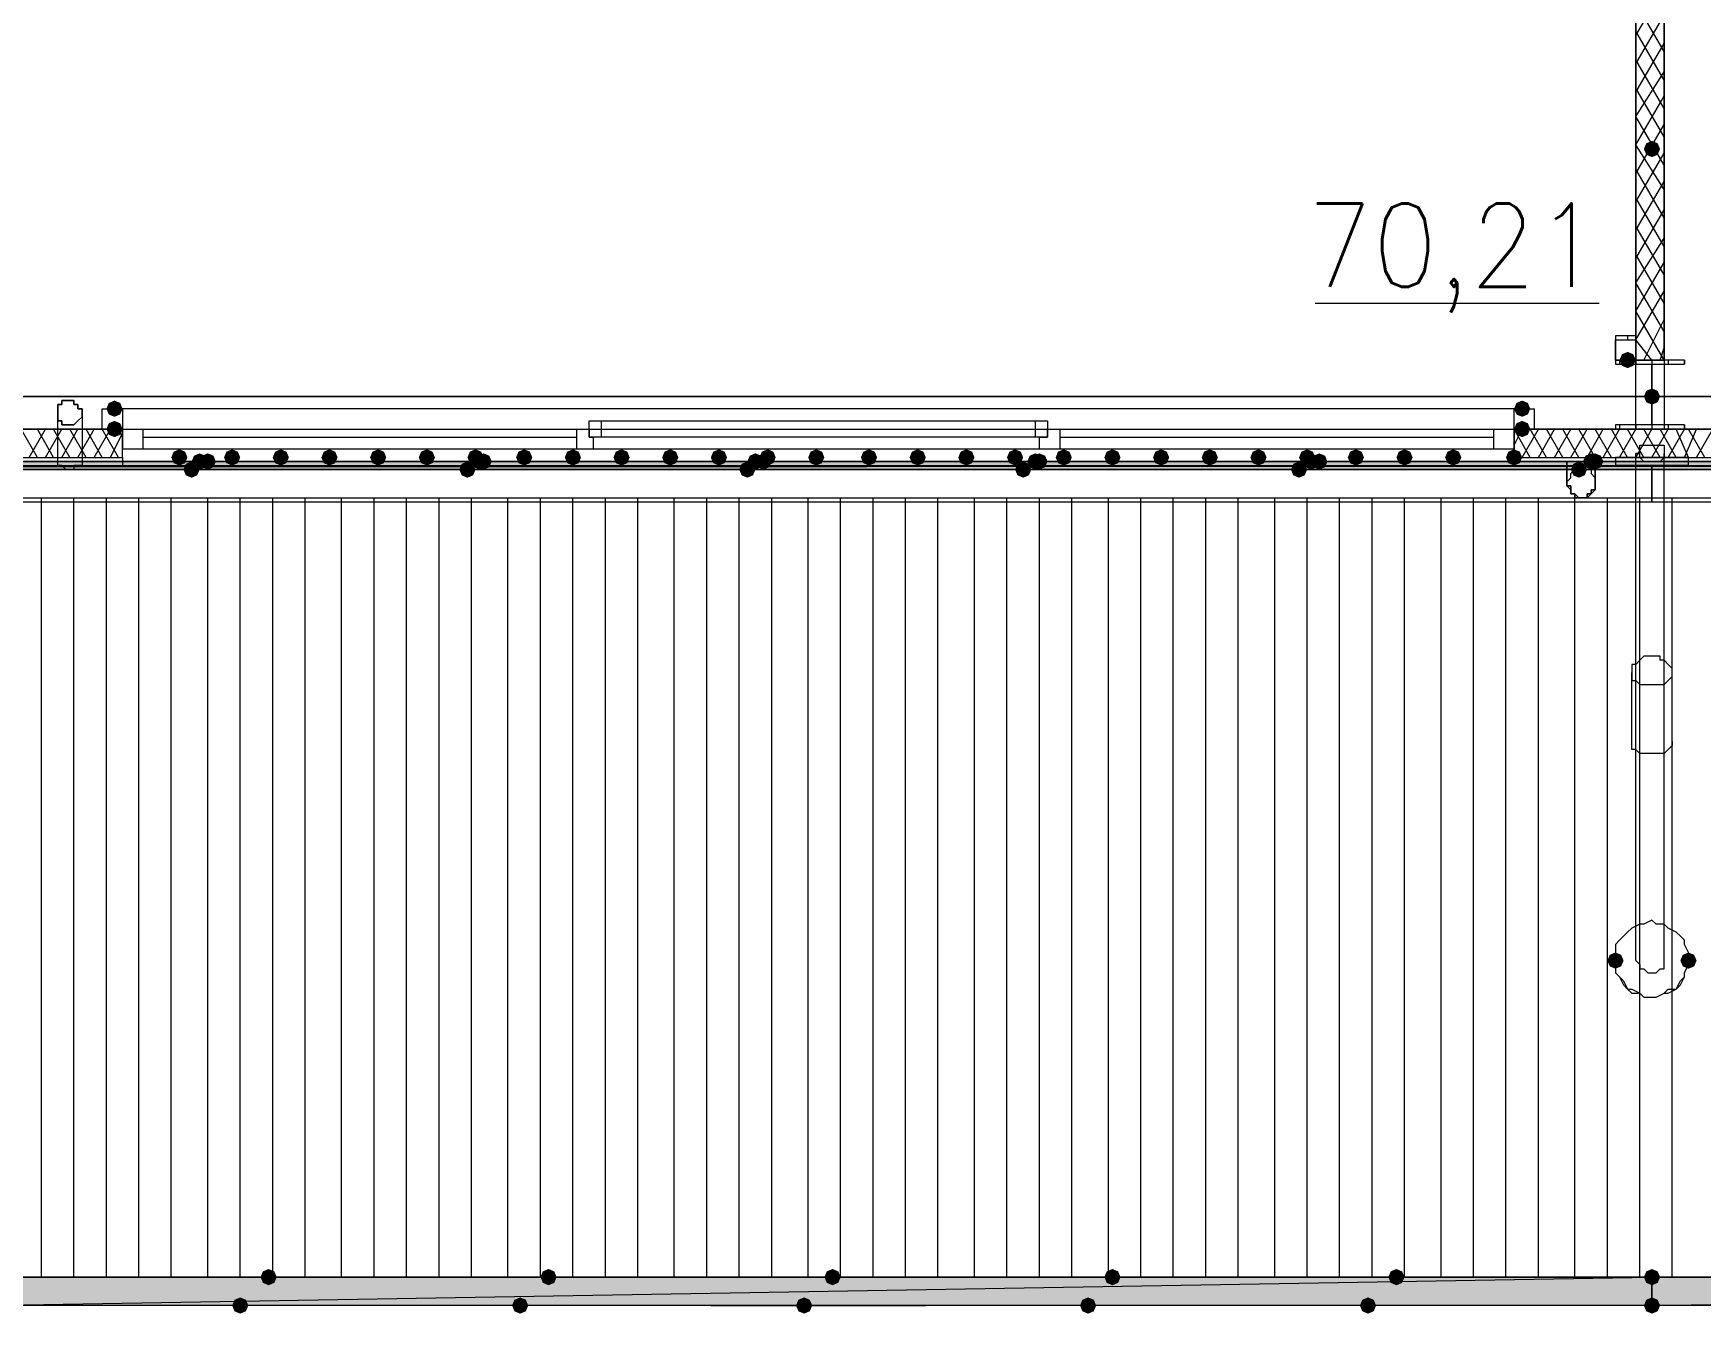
# Model space of a CAD drawing. Header units: millimetres. Extents: x 0 to 420, y 0 to 297.
# Drawn here: x 208.96 to 226.36, y 96.35 to 109.71 of the extents above; entities that cross this region are included whole.
import ezdxf

# ---------------------------------------------------------------- set-up
doc = ezdxf.new("R2010")
doc.units = ezdxf.units.MM
doc.styles.get("Standard").update_dxf_attribs({"font": 'STANDARD'})

msp = doc.modelspace()

# ---------------------------------------------------------------- hatches: boundary and pattern name
for color, points in [(7, [(225.933, 108.500333), (225.908129, 108.440538), (225.848333, 108.415667), (225.788537, 108.440538), (225.763667, 108.500333), (225.788537, 108.560129), (225.848333, 108.585), (225.908129, 108.560129)]), (7, [(225.679, 106.299), (225.654129, 106.239204), (225.594333, 106.214333), (225.534538, 106.239204), (225.509667, 106.299), (225.534537, 106.358796), (225.594333, 106.383667), (225.654129, 106.358796)]), (7, [(225.933, 105.918), (225.908129, 105.858204), (225.848333, 105.833333), (225.788537, 105.858204), (225.763667, 105.918), (225.788537, 105.977796), (225.848333, 106.002667), (225.908129, 105.977796)]), (7, [(209.888667, 105.791), (209.863796, 105.731204), (209.804, 105.706333), (209.744204, 105.731204), (209.719333, 105.791), (209.744204, 105.850796), (209.804, 105.875667), (209.863796, 105.850796)]), (7, [(224.578333, 105.791), (224.553462, 105.731204), (224.493667, 105.706333), (224.433871, 105.731204), (224.409, 105.791), (224.433871, 105.850796), (224.493667, 105.875667), (224.553462, 105.850796)]), (7, [(209.888667, 105.579333), (209.863796, 105.519537), (209.804, 105.494667), (209.744204, 105.519537), (209.719333, 105.579333), (209.744204, 105.639129), (209.804, 105.664), (209.863796, 105.639129)]), (7, [(224.578333, 105.579333), (224.553462, 105.519537), (224.493667, 105.494667), (224.433871, 105.519537), (224.409, 105.579333), (224.433871, 105.639129), (224.493667, 105.664), (224.553462, 105.639129)]), (7, [(210.566, 105.283), (210.541129, 105.223204), (210.481333, 105.198333), (210.421538, 105.223204), (210.396667, 105.283), (210.421537, 105.342796), (210.481333, 105.367667), (210.541129, 105.342796)]), (254, [(210.777667, 105.240667), (210.752796, 105.180871), (210.693, 105.156), (210.633204, 105.180871), (210.608333, 105.240667), (210.633204, 105.300462), (210.693, 105.325333), (210.752796, 105.300463)]), (254, [(210.862333, 105.240667), (210.837462, 105.180871), (210.777667, 105.156), (210.717871, 105.180871), (210.693, 105.240667), (210.717871, 105.300462), (210.777667, 105.325333), (210.837462, 105.300463)]), (254, [(210.862333, 105.240667), (210.837462, 105.180871), (210.777667, 105.156), (210.717871, 105.180871), (210.693, 105.240667), (210.717871, 105.300462), (210.777667, 105.325333), (210.837462, 105.300463)]), (7, [(211.116333, 105.283), (211.091462, 105.223204), (211.031667, 105.198333), (210.971871, 105.223204), (210.947, 105.283), (210.971871, 105.342796), (211.031667, 105.367667), (211.091462, 105.342796)]), (7, [(211.624333, 105.283), (211.599463, 105.223204), (211.539667, 105.198333), (211.479871, 105.223204), (211.455, 105.283), (211.479871, 105.342796), (211.539667, 105.367667), (211.599462, 105.342796)]), (7, [(212.132333, 105.283), (212.107463, 105.223204), (212.047667, 105.198333), (211.987871, 105.223204), (211.963, 105.283), (211.987871, 105.342796), (212.047667, 105.367667), (212.107462, 105.342796)]), (7, [(212.640333, 105.283), (212.615462, 105.223204), (212.555667, 105.198333), (212.495871, 105.223204), (212.471, 105.283), (212.495871, 105.342796), (212.555667, 105.367667), (212.615462, 105.342796)]), (7, [(213.148333, 105.283), (213.123462, 105.223204), (213.063667, 105.198333), (213.003871, 105.223204), (212.979, 105.283), (213.003871, 105.342796), (213.063667, 105.367667), (213.123462, 105.342796)]), (7, [(213.656333, 105.283), (213.631463, 105.223204), (213.571667, 105.198333), (213.511871, 105.223204), (213.487, 105.283), (213.511871, 105.342796), (213.571667, 105.367667), (213.631462, 105.342796)]), (254, [(213.698667, 105.240667), (213.673796, 105.180871), (213.614, 105.156), (213.554204, 105.180871), (213.529333, 105.240667), (213.554204, 105.300462), (213.614, 105.325333), (213.673796, 105.300463)]), (254, [(213.741, 105.240667), (213.716129, 105.180871), (213.656333, 105.156), (213.596538, 105.180871), (213.571667, 105.240667), (213.596537, 105.300462), (213.656333, 105.325333), (213.716129, 105.300463)]), (254, [(213.741, 105.240667), (213.716129, 105.180871), (213.656333, 105.156), (213.596538, 105.180871), (213.571667, 105.240667), (213.596537, 105.300462), (213.656333, 105.325333), (213.716129, 105.300463)]), (7, [(214.164333, 105.283), (214.139462, 105.223204), (214.079667, 105.198333), (214.019871, 105.223204), (213.995, 105.283), (214.019871, 105.342796), (214.079667, 105.367667), (214.139462, 105.342796)]), (7, [(214.672333, 105.283), (214.647462, 105.223204), (214.587667, 105.198333), (214.527871, 105.223204), (214.503, 105.283), (214.527871, 105.342796), (214.587667, 105.367667), (214.647462, 105.342796)]), (7, [(215.180333, 105.283), (215.155462, 105.223204), (215.095667, 105.198333), (215.035871, 105.223204), (215.011, 105.283), (215.035871, 105.342796), (215.095667, 105.367667), (215.155462, 105.342796)]), (7, [(215.688333, 105.283), (215.663462, 105.223204), (215.603667, 105.198333), (215.543871, 105.223204), (215.519, 105.283), (215.543871, 105.342796), (215.603667, 105.367667), (215.663462, 105.342796)]), (7, [(216.196333, 105.283), (216.171462, 105.223204), (216.111667, 105.198333), (216.051871, 105.223204), (216.027, 105.283), (216.051871, 105.342796), (216.111667, 105.367667), (216.171462, 105.342796)]), (254, [(216.577333, 105.240667), (216.552462, 105.180871), (216.492667, 105.156), (216.432871, 105.180871), (216.408, 105.240667), (216.432871, 105.300462), (216.492667, 105.325333), (216.552462, 105.300463)]), (254, [(216.662, 105.240667), (216.637129, 105.180871), (216.577333, 105.156), (216.517538, 105.180871), (216.492667, 105.240667), (216.517537, 105.300462), (216.577333, 105.325333), (216.637129, 105.300463)]), (254, [(216.662, 105.240667), (216.637129, 105.180871), (216.577333, 105.156), (216.517538, 105.180871), (216.492667, 105.240667), (216.517537, 105.300462), (216.577333, 105.325333), (216.637129, 105.300463)]), (7, [(216.704333, 105.283), (216.679463, 105.223204), (216.619667, 105.198333), (216.559871, 105.223204), (216.535, 105.283), (216.559871, 105.342796), (216.619667, 105.367667), (216.679462, 105.342796)]), (7, [(217.212333, 105.283), (217.187462, 105.223204), (217.127667, 105.198333), (217.067871, 105.223204), (217.043, 105.283), (217.067871, 105.342796), (217.127667, 105.367667), (217.187462, 105.342796)]), (7, [(217.762667, 105.283), (217.737796, 105.223204), (217.678, 105.198333), (217.618204, 105.223204), (217.593333, 105.283), (217.618204, 105.342796), (217.678, 105.367667), (217.737796, 105.342796)]), (7, [(218.270667, 105.283), (218.245796, 105.223204), (218.186, 105.198333), (218.126204, 105.223204), (218.101333, 105.283), (218.126204, 105.342796), (218.186, 105.367667), (218.245796, 105.342796)]), (7, [(218.778667, 105.283), (218.753796, 105.223204), (218.694, 105.198333), (218.634204, 105.223204), (218.609333, 105.283), (218.634204, 105.342796), (218.694, 105.367667), (218.753796, 105.342796)]), (7, [(219.286667, 105.283), (219.261796, 105.223204), (219.202, 105.198333), (219.142204, 105.223204), (219.117333, 105.283), (219.142204, 105.342796), (219.202, 105.367667), (219.261796, 105.342796)]), (254, [(219.498333, 105.240667), (219.473462, 105.180871), (219.413667, 105.156), (219.353871, 105.180871), (219.329, 105.240667), (219.353871, 105.300462), (219.413667, 105.325333), (219.473462, 105.300463)]), (254, [(219.540667, 105.240667), (219.515796, 105.180871), (219.456, 105.156), (219.396204, 105.180871), (219.371333, 105.240667), (219.396204, 105.300462), (219.456, 105.325333), (219.515796, 105.300463)]), (254, [(219.540667, 105.240667), (219.515796, 105.180871), (219.456, 105.156), (219.396204, 105.180871), (219.371333, 105.240667), (219.396204, 105.300462), (219.456, 105.325333), (219.515796, 105.300463)]), (7, [(219.794667, 105.283), (219.769796, 105.223204), (219.71, 105.198333), (219.650204, 105.223204), (219.625333, 105.283), (219.650204, 105.342796), (219.71, 105.367667), (219.769796, 105.342796)]), (7, [(220.302667, 105.283), (220.277796, 105.223204), (220.218, 105.198333), (220.158204, 105.223204), (220.133333, 105.283), (220.158204, 105.342796), (220.218, 105.367667), (220.277796, 105.342796)]), (7, [(220.810667, 105.283), (220.785796, 105.223204), (220.726, 105.198333), (220.666204, 105.223204), (220.641333, 105.283), (220.666204, 105.342796), (220.726, 105.367667), (220.785796, 105.342796)]), (7, [(221.318667, 105.283), (221.293796, 105.223204), (221.234, 105.198333), (221.174204, 105.223204), (221.149333, 105.283), (221.174204, 105.342796), (221.234, 105.367667), (221.293796, 105.342796)]), (7, [(221.826667, 105.283), (221.801796, 105.223204), (221.742, 105.198333), (221.682204, 105.223204), (221.657333, 105.283), (221.682204, 105.342796), (221.742, 105.367667), (221.801796, 105.342796)]), (7, [(222.334667, 105.283), (222.309796, 105.223204), (222.25, 105.198333), (222.190204, 105.223204), (222.165333, 105.283), (222.190204, 105.342796), (222.25, 105.367667), (222.309796, 105.342796)]), (254, [(222.377, 105.240667), (222.352129, 105.180871), (222.292333, 105.156), (222.232537, 105.180871), (222.207667, 105.240667), (222.232537, 105.300462), (222.292333, 105.325333), (222.352129, 105.300463)]), (254, [(222.461667, 105.240667), (222.436796, 105.180871), (222.377, 105.156), (222.317204, 105.180871), (222.292333, 105.240667), (222.317204, 105.300462), (222.377, 105.325333), (222.436796, 105.300463)]), (254, [(222.461667, 105.240667), (222.436796, 105.180871), (222.377, 105.156), (222.317204, 105.180871), (222.292333, 105.240667), (222.317204, 105.300462), (222.377, 105.325333), (222.436796, 105.300463)]), (7, [(222.842667, 105.283), (222.817796, 105.223204), (222.758, 105.198333), (222.698204, 105.223204), (222.673333, 105.283), (222.698204, 105.342796), (222.758, 105.367667), (222.817796, 105.342796)]), (7, [(223.350667, 105.283), (223.325796, 105.223204), (223.266, 105.198333), (223.206204, 105.223204), (223.181333, 105.283), (223.206204, 105.342796), (223.266, 105.367667), (223.325796, 105.342796)]), (7, [(223.858667, 105.283), (223.833796, 105.223204), (223.774, 105.198333), (223.714204, 105.223204), (223.689333, 105.283), (223.714204, 105.342796), (223.774, 105.367667), (223.833796, 105.342796)]), (7, [(224.493667, 105.283), (224.468796, 105.223204), (224.409, 105.198333), (224.349204, 105.223204), (224.324333, 105.283), (224.349204, 105.342796), (224.409, 105.367667), (224.468796, 105.342796)]), (254, [(225.298, 105.240667), (225.273129, 105.180871), (225.213333, 105.156), (225.153538, 105.180871), (225.128667, 105.240667), (225.153537, 105.300462), (225.213333, 105.325333), (225.273129, 105.300463)]), (254, [(225.340333, 105.240667), (225.315462, 105.180871), (225.255667, 105.156), (225.195871, 105.180871), (225.171, 105.240667), (225.195871, 105.300462), (225.255667, 105.325333), (225.315462, 105.300463)]), (254, [(225.340333, 105.240667), (225.315462, 105.180871), (225.255667, 105.156), (225.195871, 105.180871), (225.171, 105.240667), (225.195871, 105.300462), (225.255667, 105.325333), (225.315462, 105.300463)]), (254, [(210.693, 105.156), (210.668129, 105.096204), (210.608333, 105.071333), (210.548538, 105.096204), (210.523667, 105.156), (210.548537, 105.215796), (210.608333, 105.240667), (210.668129, 105.215796)]), (254, [(213.571667, 105.156), (213.546796, 105.096204), (213.487, 105.071333), (213.427204, 105.096204), (213.402333, 105.156), (213.427204, 105.215796), (213.487, 105.240667), (213.546796, 105.215796)]), (254, [(216.492667, 105.156), (216.467796, 105.096204), (216.408, 105.071333), (216.348204, 105.096204), (216.323333, 105.156), (216.348204, 105.215796), (216.408, 105.240667), (216.467796, 105.215796)]), (254, [(219.371333, 105.156), (219.346462, 105.096204), (219.286667, 105.071333), (219.226871, 105.096204), (219.202, 105.156), (219.226871, 105.215796), (219.286667, 105.240667), (219.346462, 105.215796)]), (254, [(222.25, 105.156), (222.225129, 105.096204), (222.165333, 105.071333), (222.105538, 105.096204), (222.080667, 105.156), (222.105537, 105.215796), (222.165333, 105.240667), (222.225129, 105.215796)]), (254, [(225.171, 105.156), (225.146129, 105.096204), (225.086333, 105.071333), (225.026538, 105.096204), (225.001667, 105.156), (225.026537, 105.215796), (225.086333, 105.240667), (225.146129, 105.215796)]), (7, [(225.552, 100.033667), (225.527129, 99.973871), (225.467333, 99.949), (225.407537, 99.973871), (225.382667, 100.033667), (225.407537, 100.093462), (225.467333, 100.118333), (225.527129, 100.093463)]), (7, [(226.314, 100.033667), (226.289129, 99.973871), (226.229333, 99.949), (226.169537, 99.973871), (226.144667, 100.033667), (226.169537, 100.093462), (226.229333, 100.118333), (226.289129, 100.093463)]), (254, [(211.497333, 96.731667), (211.472463, 96.671871), (211.412667, 96.647), (211.352871, 96.671871), (211.328, 96.731667), (211.352871, 96.791462), (211.412667, 96.816333), (211.472462, 96.791463)]), (254, [(214.418333, 96.731667), (214.393463, 96.671871), (214.333667, 96.647), (214.273871, 96.671871), (214.249, 96.731667), (214.273871, 96.791462), (214.333667, 96.816333), (214.393462, 96.791463)]), (254, [(217.381667, 96.731667), (217.356796, 96.671871), (217.297, 96.647), (217.237204, 96.671871), (217.212333, 96.731667), (217.237204, 96.791462), (217.297, 96.816333), (217.356796, 96.791463)]), (254, [(220.302667, 96.731667), (220.277796, 96.671871), (220.218, 96.647), (220.158204, 96.671871), (220.133333, 96.731667), (220.158204, 96.791462), (220.218, 96.816333), (220.277796, 96.791463)]), (254, [(223.266, 96.731667), (223.241129, 96.671871), (223.181333, 96.647), (223.121538, 96.671871), (223.096667, 96.731667), (223.121537, 96.791462), (223.181333, 96.816333), (223.241129, 96.791463)]), (254, [(225.933, 96.731667), (225.908129, 96.671871), (225.848333, 96.647), (225.788537, 96.671871), (225.763667, 96.731667), (225.788537, 96.791462), (225.848333, 96.816333), (225.908129, 96.791463)]), (254, [(211.201, 96.435333), (211.176129, 96.375538), (211.116333, 96.350667), (211.056538, 96.375538), (211.031667, 96.435333), (211.056537, 96.495129), (211.116333, 96.52), (211.176129, 96.495129)]), (254, [(214.122, 96.435333), (214.097129, 96.375538), (214.037333, 96.350667), (213.977537, 96.375538), (213.952667, 96.435333), (213.977537, 96.495129), (214.037333, 96.52), (214.097129, 96.495129)]), (254, [(217.085333, 96.435333), (217.060462, 96.375538), (217.000667, 96.350667), (216.940871, 96.375538), (216.916, 96.435333), (216.940871, 96.495129), (217.000667, 96.52), (217.060462, 96.495129)]), (254, [(220.048667, 96.435333), (220.023796, 96.375538), (219.964, 96.350667), (219.904204, 96.375538), (219.879333, 96.435333), (219.904204, 96.495129), (219.964, 96.52), (220.023796, 96.495129)]), (254, [(222.969667, 96.435333), (222.944796, 96.375538), (222.885, 96.350667), (222.825204, 96.375538), (222.800333, 96.435333), (222.825204, 96.495129), (222.885, 96.52), (222.944796, 96.495129)]), (254, [(225.933, 96.435333), (225.908129, 96.375538), (225.848333, 96.350667), (225.788537, 96.375538), (225.763667, 96.435333), (225.788537, 96.495129), (225.848333, 96.52), (225.908129, 96.495129)])]:
    msp.add_hatch(color=color).paths.add_polyline_path(points, flags=0)
h = msp.add_hatch(color=7)
h.paths.add_polyline_path([(382.947333, 105.156), (120.904, 105.156), (382.947333, 105.240667)], flags=0)
h.paths.add_polyline_path([(120.904, 105.156), (382.947333, 105.240667), (120.904, 105.240667)], flags=0)
h = msp.add_hatch(color=7)
h.paths.add_polyline_path([(225.848333, 96.435333), (208.449333, 96.435333), (225.848333, 96.731667)], flags=0)
h.paths.add_polyline_path([(208.449333, 96.435333), (225.848333, 96.731667), (208.449333, 96.731667)], flags=0)
h = msp.add_hatch(color=7)
h.paths.add_polyline_path([(243.247333, 96.435333), (225.848333, 96.435333), (243.247333, 96.731667)], flags=0)
h.paths.add_polyline_path([(225.848333, 96.435333), (243.247333, 96.731667), (225.848333, 96.731667)], flags=0)

# ---------------------------------------------------------------- linework, layer by layer
at = {"color": 7, "lineweight": 0}
for points in [[(394.335, 222.25), (260.265333, 222.25), (260.265333, 191.219667), (243.586, 191.219667), (243.586, 222.25), (109.516333, 222.25), (109.516333, 105.579333), (243.586, 105.579333), (243.586, 136.609667), (260.265333, 136.609667), (260.265333, 105.579333), (394.335, 105.579333)], [(243.586, 221.869), (243.586, 191.219667), (260.265333, 191.219667), (260.265333, 221.869), (393.954, 221.869), (393.954, 105.918), (260.265333, 105.918), (260.265333, 136.609667), (243.586, 136.609667), (243.586, 105.918), (109.897333, 105.918), (109.897333, 221.869)], [(225.679, 122.978333), (225.679, 106.299), (225.975333, 106.299), (225.975333, 122.978333)], [(225.679, 106.553), (225.467333, 106.553), (225.467333, 106.299), (225.679, 106.299)], [(225.679, 106.510667), (225.679, 106.299), (225.467333, 106.299), (225.467333, 106.510667)], [(226.187, 106.299), (225.467333, 106.299), (225.467333, 106.256667), (225.848333, 106.256667), (225.848333, 105.621667), (225.467333, 105.621667), (225.467333, 105.579333), (226.187, 105.579333), (226.187, 105.621667), (225.848333, 105.621667), (225.848333, 106.256667), (226.187, 106.256667)], [(209.465333, 105.748667), (209.465333, 105.791), (209.423, 105.791), (209.423, 105.833333), (209.380667, 105.833333), (209.380667, 105.875667), (209.338333, 105.875667), (209.296, 105.875667), (209.253667, 105.875667), (209.253667, 105.833333), (209.211333, 105.833333), (209.211333, 105.791), (209.211333, 105.748667), (209.211333, 105.706333), (209.211333, 105.664), (209.253667, 105.664), (209.253667, 105.621667), (209.296, 105.621667), (209.338333, 105.621667), (209.380667, 105.621667), (209.423, 105.664), (209.465333, 105.706333), (209.465333, 105.748667), (209.465333, 105.706333), (209.423, 105.664), (209.380667, 105.621667), (209.338333, 105.621667), (209.296, 105.621667), (209.253667, 105.621667), (209.253667, 105.664), (209.211333, 105.664), (209.211333, 105.706333), (209.211333, 105.748667), (209.211333, 105.791), (209.211333, 105.833333), (209.253667, 105.833333), (209.253667, 105.875667), (209.296, 105.875667), (209.338333, 105.875667), (209.380667, 105.875667), (209.380667, 105.833333), (209.423, 105.833333), (209.423, 105.791), (209.465333, 105.791)], [(209.211333, 105.748667), (209.211333, 105.791), (209.211333, 105.833333), (209.253667, 105.833333), (209.253667, 105.875667), (209.296, 105.875667), (209.338333, 105.875667), (209.380667, 105.875667), (209.380667, 105.833333), (209.423, 105.833333), (209.423, 105.791), (209.465333, 105.791), (209.465333, 105.748667), (209.465333, 105.706333), (209.423, 105.664), (209.380667, 105.621667), (209.338333, 105.621667), (209.296, 105.621667), (209.253667, 105.621667), (209.253667, 105.664), (209.211333, 105.664), (209.211333, 105.706333)], [(209.677, 105.791), (209.888667, 105.791), (209.888667, 105.579333), (209.677, 105.579333), (209.677, 105.791), (209.888667, 105.791), (209.888667, 105.579333), (209.677, 105.579333)], [(224.409, 105.791), (224.620667, 105.791), (224.620667, 105.579333), (224.409, 105.579333), (224.409, 105.791), (224.620667, 105.791), (224.620667, 105.579333), (224.409, 105.579333)], [(214.757, 105.664), (214.884, 105.664), (214.884, 105.494667), (214.757, 105.494667)], [(219.540667, 105.494667), (219.413667, 105.494667), (219.413667, 105.664), (219.540667, 105.664)], [(209.888667, 105.579333), (209.888667, 105.367667)], [(224.409, 105.579333), (224.409, 105.367667)], [(225.848333, 105.41), (225.890667, 105.41), (225.933, 105.41), (225.975333, 105.41), (225.975333, 105.367667), (225.975333, 105.325333), (225.975333, 105.283), (225.933, 105.240667), (225.890667, 105.240667), (225.848333, 105.240667), (225.806, 105.240667), (225.763667, 105.240667), (225.721333, 105.283), (225.721333, 105.325333), (225.679, 105.325333), (225.721333, 105.325333), (225.721333, 105.367667), (225.721333, 105.41), (225.763667, 105.41), (225.806, 105.41)], [(382.947333, 105.156), (120.904, 105.156), (382.947333, 105.240667)], [(120.904, 105.156), (382.947333, 105.240667), (120.904, 105.240667)], [(208.449333, 105.198333), (225.848333, 105.198333), (225.848333, 104.817333), (208.449333, 104.817333)], [(209.465333, 105.198333), (209.423, 105.198333), (209.380667, 105.198333), (209.380667, 105.156), (209.338333, 105.156), (209.296, 105.156), (209.253667, 105.198333), (209.211333, 105.198333), (209.253667, 105.198333), (209.296, 105.198333), (209.338333, 105.198333), (209.380667, 105.198333), (209.423, 105.198333)], [(225.382667, 105.240667), (225.255667, 105.240667), (225.255667, 105.029), (225.255667, 104.986667), (225.255667, 104.944333), (225.213333, 104.902), (225.171, 104.859667), (225.128667, 104.859667), (225.086333, 104.859667), (225.044, 104.859667), (225.044, 104.902), (225.001667, 104.902), (225.001667, 104.944333), (224.959333, 104.986667), (224.959333, 105.029), (224.959333, 105.240667), (224.874667, 105.240667), (224.959333, 105.240667), (224.959333, 105.029), (224.959333, 104.986667), (225.001667, 104.986667), (225.001667, 104.944333), (225.001667, 104.902), (225.044, 104.902), (225.086333, 104.859667), (225.128667, 104.859667), (225.171, 104.859667), (225.171, 104.902), (225.213333, 104.902), (225.213333, 104.944333), (225.255667, 104.944333), (225.255667, 104.986667), (225.255667, 105.029), (225.255667, 105.240667), (225.382667, 105.240667), (225.255667, 105.240667), (225.255667, 105.029), (225.255667, 104.986667), (225.255667, 104.944333), (225.213333, 104.902), (225.171, 104.859667), (225.128667, 104.859667), (225.086333, 104.859667), (225.044, 104.859667), (225.044, 104.902), (225.001667, 104.902), (225.001667, 104.944333), (224.959333, 104.986667), (224.959333, 105.029), (224.959333, 105.240667), (224.874667, 105.240667), (224.959333, 105.240667), (224.959333, 105.029), (224.959333, 104.986667), (225.001667, 104.986667), (225.001667, 104.944333), (225.001667, 104.902), (225.044, 104.902), (225.086333, 104.859667), (225.128667, 104.859667), (225.171, 104.859667), (225.171, 104.902), (225.213333, 104.902), (225.213333, 104.944333), (225.255667, 104.944333), (225.255667, 104.986667), (225.255667, 105.029), (225.255667, 105.240667), (225.382667, 105.240667), (225.255667, 105.240667), (225.255667, 105.029), (225.255667, 104.986667), (225.255667, 104.944333), (225.213333, 104.944333), (225.213333, 104.902), (225.171, 104.902), (225.171, 104.859667), (225.128667, 104.859667), (225.086333, 104.859667), (225.044, 104.902), (225.001667, 104.902), (225.001667, 104.944333), (225.001667, 104.986667), (224.959333, 104.986667), (224.959333, 105.029), (224.959333, 105.240667), (224.874667, 105.240667), (224.959333, 105.240667), (224.959333, 105.029), (224.959333, 104.986667), (225.001667, 104.944333), (225.001667, 104.902), (225.044, 104.902), (225.044, 104.859667), (225.086333, 104.859667), (225.128667, 104.859667), (225.171, 104.859667), (225.213333, 104.902), (225.255667, 104.944333), (225.255667, 104.986667), (225.255667, 105.029), (225.255667, 105.240667)], [(225.255667, 105.029), (225.255667, 104.986667), (225.255667, 104.944333), (225.213333, 104.944333), (225.213333, 104.902), (225.171, 104.902), (225.171, 104.859667), (225.128667, 104.859667), (225.086333, 104.859667), (225.044, 104.902), (225.001667, 104.902), (225.001667, 104.944333), (225.001667, 104.986667), (224.959333, 104.986667), (224.959333, 105.029), (225.001667, 105.071333), (225.001667, 105.113667), (225.044, 105.156), (225.086333, 105.156), (225.128667, 105.156), (225.171, 105.156), (225.213333, 105.156), (225.213333, 105.113667), (225.255667, 105.071333)], [(224.959333, 105.029), (225.001667, 105.071333), (225.001667, 105.113667), (225.044, 105.156), (225.086333, 105.156), (225.128667, 105.156), (225.171, 105.156), (225.213333, 105.156), (225.213333, 105.113667), (225.255667, 105.071333), (225.255667, 105.029), (225.255667, 104.986667), (225.255667, 104.944333), (225.213333, 104.944333), (225.213333, 104.902), (225.171, 104.902), (225.171, 104.859667), (225.128667, 104.859667), (225.086333, 104.859667), (225.044, 104.902), (225.001667, 104.902), (225.001667, 104.944333), (225.001667, 104.986667), (224.959333, 104.986667)], [(225.848333, 105.198333), (243.247333, 105.198333), (243.247333, 104.817333), (225.848333, 104.817333)], [(382.947333, 97.324333), (382.947333, 96.731667), (120.904, 96.731667), (120.904, 97.324333), (120.904, 104.309333), (120.904, 104.859667), (382.947333, 104.859667), (382.947333, 104.309333)], [(225.890667, 103.208667), (225.848333, 103.208667), (225.806, 103.208667), (225.763667, 103.208667), (225.721333, 103.166333), (225.679, 103.124), (225.636667, 103.124), (225.636667, 103.081667), (225.636667, 103.039333), (225.636667, 102.997), (225.636667, 102.954667), (225.679, 102.954667), (225.721333, 102.912333), (225.763667, 102.912333), (225.806, 102.912333), (225.848333, 102.912333), (225.890667, 102.912333), (225.933, 102.912333), (225.975333, 102.912333), (226.017667, 102.954667), (226.06, 102.997), (226.06, 103.039333), (226.06, 103.081667), (226.017667, 103.124), (225.975333, 103.166333), (225.933, 103.166333), (225.933, 103.208667)], [(225.890667, 100.414667), (225.848333, 100.457), (225.763667, 100.414667), (225.721333, 100.414667), (225.636667, 100.372333), (225.594333, 100.33), (225.552, 100.287667), (225.509667, 100.245333), (225.467333, 100.203), (225.467333, 100.118333), (225.467333, 100.033667), (225.467333, 99.991333), (225.467333, 99.906667), (225.509667, 99.864333), (225.552, 99.822), (225.594333, 99.737333), (225.636667, 99.737333), (225.721333, 99.695), (225.763667, 99.652667), (225.848333, 99.652667), (225.890667, 99.652667), (225.975333, 99.695), (226.017667, 99.737333), (226.102333, 99.737333), (226.144667, 99.822), (226.187, 99.864333), (226.187, 99.906667), (226.229333, 99.991333), (226.229333, 100.033667), (226.229333, 100.118333), (226.187, 100.203), (226.187, 100.245333), (226.144667, 100.287667), (226.102333, 100.33), (226.017667, 100.372333), (225.975333, 100.414667)], [(260.604, 96.731667), (260.604, 96.435333), (243.247333, 96.435333), (243.247333, 96.731667), (243.247333, 96.435333), (225.848333, 96.435333), (225.848333, 96.731667), (225.848333, 96.435333), (208.449333, 96.435333), (208.449333, 96.731667), (208.449333, 96.435333), (191.050333, 96.435333), (191.050333, 96.731667), (173.693667, 96.731667), (173.693667, 96.435333), (191.050333, 96.435333), (191.050333, 96.731667), (208.449333, 96.731667), (225.848333, 96.731667), (243.247333, 96.731667)], [(225.848333, 96.435333), (208.449333, 96.435333), (225.848333, 96.731667)], [(208.449333, 96.435333), (225.848333, 96.731667), (208.449333, 96.731667)], [(243.247333, 96.435333), (225.848333, 96.435333), (243.247333, 96.731667)], [(225.848333, 96.435333), (243.247333, 96.731667), (225.848333, 96.731667)], [(216.027, 96.435333), (218.270667, 96.435333)]]:
    msp.add_lwpolyline(points, close=True, dxfattribs=at)
at = {"color": 254, "lineweight": 0}
msp.add_lwpolyline([(243.586, 221.869), (109.897333, 221.869), (109.897333, 105.918), (243.586, 105.918), (243.586, 136.609667), (260.265333, 136.609667), (260.265333, 105.918), (393.954, 105.918), (393.954, 221.869), (260.265333, 221.869), (260.265333, 191.219667), (243.586, 191.219667)], close=True, dxfattribs=at)
at = {"color": 43, "lineweight": 0}
for points in [[(208.576333, 140.081), (208.576333, 105.579333), (225.679, 105.579333), (225.679, 140.081)], [(225.975333, 140.081), (225.975333, 105.579333), (243.586, 105.579333), (243.586, 140.081)]]:
    msp.add_lwpolyline(points, close=True, dxfattribs=at)
at = {"color": 7, "lineweight": 0}
for points in [[(225.679, 109.685667), (225.975333, 110.193667)], [(225.975333, 109.516333), (225.679, 110.024333)], [(225.679, 109.389333), (225.975333, 109.897333)], [(225.975333, 109.22), (225.679, 109.728)], [(225.679, 109.093), (225.975333, 109.601)], [(225.975333, 108.923667), (225.679, 109.431667)], [(225.679, 108.839), (225.975333, 109.304667)], [(225.975333, 108.627333), (225.679, 109.135333)], [(225.679, 108.542667), (225.975333, 109.050667)], [(225.975333, 108.331), (225.679, 108.839)], [(225.679, 108.246333), (225.975333, 108.754333)], [(225.975333, 108.077), (225.679, 108.542667)], [(225.679, 107.95), (225.975333, 108.458)], [(225.975333, 107.780667), (225.679, 108.288667)], [(225.679, 107.653667), (225.975333, 108.161667)], [(225.975333, 107.484333), (225.679, 107.992333)], [(225.679, 107.357333), (225.975333, 107.865333)], [(225.975333, 107.188), (225.679, 107.696)], [(225.679, 107.103333), (225.975333, 107.569)], [(225.975333, 106.891667), (225.679, 107.399667)], [(225.679, 106.807), (225.975333, 107.315)], [(225.975333, 106.595333), (225.679, 107.103333)], [(225.679, 106.510667), (225.975333, 107.018667)], [(222.334667, 106.891667), (225.298, 106.891667)], [(225.975333, 106.299), (225.679, 106.807)], [(225.763667, 106.299), (225.975333, 106.722333)], [(225.594333, 106.553), (225.594333, 106.510667)], [(225.848333, 106.299), (225.679, 106.510667)], [(225.933, 106.299), (225.975333, 106.426)], [(225.509667, 106.299), (225.509667, 106.256667)], [(225.679, 106.299), (225.679, 106.256667)], [(225.848333, 106.299), (225.848333, 105.579333)], [(226.017667, 106.299), (226.017667, 106.256667)], [(226.187, 106.299), (226.187, 106.256667)], [(217.127667, 105.791), (209.888667, 105.791), (209.888667, 105.706333)], [(217.127667, 105.791), (209.888667, 105.791), (209.888667, 105.706333)], [(224.409, 105.706333), (224.409, 105.791), (217.127667, 105.791)], [(224.409, 105.706333), (224.409, 105.791), (217.127667, 105.791)], [(209.211333, 105.198333), (209.211333, 105.748667)], [(209.465333, 105.748667), (209.465333, 105.198333)], [(209.888667, 105.706333), (209.888667, 105.579333), (217.127667, 105.579333)], [(209.888667, 105.706333), (209.888667, 105.579333), (217.127667, 105.579333)], [(214.884, 105.664), (219.413667, 105.664)], [(214.884, 105.664), (219.413667, 105.664)], [(217.127667, 105.579333), (224.409, 105.579333), (224.409, 105.706333)], [(217.127667, 105.579333), (224.409, 105.579333), (224.409, 105.706333)], [(225.509667, 105.621667), (225.509667, 105.579333)], [(225.679, 105.621667), (225.679, 105.579333)], [(226.017667, 105.621667), (226.017667, 105.579333)], [(226.187, 105.621667), (226.187, 105.579333)], [(209.888667, 105.579333), (207.01, 105.579333)], [(208.999667, 105.283), (208.830333, 105.579333)], [(208.915, 105.283), (209.084333, 105.579333)], [(209.169, 105.283), (208.999667, 105.579333)], [(209.084333, 105.283), (209.253667, 105.579333)], [(209.338333, 105.283), (209.169, 105.579333)], [(209.253667, 105.283), (209.423, 105.579333)], [(209.507667, 105.283), (209.338333, 105.579333)], [(209.423, 105.283), (209.592333, 105.579333)], [(209.677, 105.283), (209.507667, 105.579333)], [(209.592333, 105.283), (209.761667, 105.579333)], [(209.846333, 105.283), (209.677, 105.579333)], [(209.761667, 105.283), (209.888667, 105.537)], [(209.888667, 105.494667), (209.846333, 105.579333)], [(209.888667, 105.283), (209.888667, 105.367667), (209.888667, 105.579333)], [(209.888667, 105.579333), (224.409, 105.579333)], [(209.888667, 105.579333), (210.100333, 105.579333), (210.100333, 105.367667), (209.888667, 105.367667)], [(210.100333, 105.579333), (214.63, 105.579333)], [(210.100333, 105.494667), (214.63, 105.494667)], [(214.714667, 105.367667), (214.63, 105.367667), (214.63, 105.579333), (214.714667, 105.579333)], [(214.714667, 105.579333), (214.757, 105.579333), (214.757, 105.494667), (214.799333, 105.494667), (214.799333, 105.367667), (214.714667, 105.367667)], [(214.884, 105.579333), (219.413667, 105.579333)], [(219.413667, 105.494667), (214.884, 105.494667)], [(219.583, 105.367667), (219.456, 105.367667), (219.456, 105.494667), (219.540667, 105.494667), (219.540667, 105.579333), (219.583, 105.579333)], [(219.583, 105.579333), (219.667667, 105.579333), (219.667667, 105.367667), (219.583, 105.367667)], [(219.667667, 105.579333), (224.197333, 105.579333)], [(219.667667, 105.494667), (224.197333, 105.494667)], [(224.409, 105.367667), (224.197333, 105.367667), (224.197333, 105.579333), (224.409, 105.579333)], [(224.409, 105.41), (224.493667, 105.579333)], [(224.578333, 105.283), (224.409, 105.579333)], [(224.409, 105.283), (224.409, 105.367667), (224.409, 105.579333)], [(227.287667, 105.579333), (224.409, 105.579333)], [(224.493667, 105.283), (224.663, 105.579333)], [(224.747667, 105.283), (224.578333, 105.579333)], [(224.663, 105.283), (224.832333, 105.579333)], [(224.917, 105.283), (224.747667, 105.579333)], [(224.832333, 105.283), (225.001667, 105.579333)], [(225.086333, 105.283), (224.917, 105.579333)], [(225.001667, 105.283), (225.171, 105.579333)], [(225.255667, 105.283), (225.086333, 105.579333)], [(225.171, 105.283), (225.340333, 105.579333)], [(225.425, 105.283), (225.255667, 105.579333)], [(225.340333, 105.283), (225.509667, 105.579333)], [(225.594333, 105.283), (225.425, 105.579333)], [(225.509667, 105.283), (225.679, 105.579333)], [(225.763667, 105.283), (225.594333, 105.579333)], [(225.679, 105.283), (225.848333, 105.579333)], [(225.933, 105.283), (225.763667, 105.579333)], [(225.848333, 105.283), (226.017667, 105.579333)], [(226.102333, 105.283), (225.933, 105.579333)], [(226.017667, 105.283), (226.187, 105.579333)], [(226.229333, 105.283), (226.102333, 105.579333)], [(226.187, 105.283), (226.314, 105.579333)], [(226.398667, 105.283), (226.229333, 105.579333)], [(226.314, 105.283), (226.483333, 105.579333)], [(207.01, 105.283), (209.888667, 105.283)], [(209.888667, 105.283), (209.888667, 105.367667)], [(209.888667, 105.283), (209.888667, 105.198333), (224.409, 105.198333), (224.409, 105.283)], [(214.63, 105.367667), (210.100333, 105.367667)], [(219.456, 105.367667), (214.799333, 105.367667)], [(224.197333, 105.367667), (219.667667, 105.367667)], [(224.409, 105.283), (224.409, 105.367667)], [(224.409, 105.283), (224.409, 105.325333)], [(224.409, 105.283), (227.287667, 105.283)], [(226.229333, 105.198333), (226.229333, 105.283), (226.187, 105.283), (226.144667, 105.283), (226.102333, 105.283), (226.017667, 105.283), (225.975333, 105.283), (225.890667, 105.283), (225.848333, 105.283), (225.763667, 105.283), (225.721333, 105.283), (225.636667, 105.283), (225.594333, 105.283), (225.552, 105.283), (225.509667, 105.283), (225.467333, 105.283), (225.467333, 105.198333)], [(225.679, 100.033667), (225.679, 105.325333)], [(225.975333, 100.033667), (225.975333, 105.325333)], [(383.243667, 105.240667), (120.904, 105.240667), (383.243667, 105.240667), (120.904, 105.240667)], [(382.947333, 105.240667), (120.904, 105.240667)], [(383.243667, 105.240667), (382.947333, 105.240667), (120.904, 105.240667)], [(383.243667, 105.240667), (120.904, 105.240667), (120.904, 105.156)], [(120.904, 105.156), (382.947333, 105.156)], [(226.229333, 105.198333), (226.187, 105.198333), (226.144667, 105.198333), (226.102333, 105.198333), (226.017667, 105.198333), (225.975333, 105.198333), (225.890667, 105.198333), (225.848333, 105.198333), (225.763667, 105.198333), (225.721333, 105.198333), (225.636667, 105.198333), (225.594333, 105.198333), (225.552, 105.198333), (225.509667, 105.198333), (225.467333, 105.198333)], [(225.636667, 102.319667), (225.636667, 103.039333)], [(226.06, 102.319667), (226.06, 103.039333)], [(226.06, 102.319667), (226.06, 102.277333), (226.017667, 102.235), (225.975333, 102.192667), (225.933, 102.192667), (225.890667, 102.192667), (225.848333, 102.192667), (225.806, 102.192667), (225.763667, 102.192667), (225.721333, 102.192667), (225.679, 102.235), (225.636667, 102.235), (225.636667, 102.277333), (225.636667, 102.319667)], [(225.467333, 100.033667), (225.467333, 99.991333), (225.467333, 99.906667), (225.509667, 99.864333), (225.552, 99.779667), (225.594333, 99.737333), (225.636667, 99.695), (225.721333, 99.695), (225.763667, 99.652667), (225.848333, 99.652667), (225.890667, 99.652667), (225.975333, 99.695), (226.017667, 99.695), (226.102333, 99.737333), (226.144667, 99.779667), (226.187, 99.864333), (226.187, 99.906667), (226.229333, 99.991333), (226.229333, 100.033667)], [(225.679, 100.033667), (225.721333, 99.991333), (225.721333, 99.949), (225.763667, 99.949), (225.806, 99.906667), (225.848333, 99.906667), (225.890667, 99.906667), (225.933, 99.949), (225.975333, 99.949), (225.975333, 99.991333), (225.975333, 100.033667)], [(225.848333, 96.731667), (208.449333, 96.731667)], [(243.247333, 96.731667), (225.848333, 96.731667)], [(218.270667, 96.435333), (216.027, 96.435333)]]:
    msp.add_lwpolyline(points, dxfattribs=at)
at = {"color": 253, "lineweight": 0}
for points in [[(209.042, 96.731667), (209.042, 104.859667)], [(209.380667, 96.731667), (209.380667, 104.859667)], [(209.719333, 96.731667), (209.719333, 104.859667)], [(210.058, 96.731667), (210.058, 104.859667)], [(210.396667, 96.731667), (210.396667, 104.859667)], [(210.777667, 96.731667), (210.777667, 104.859667)], [(211.116333, 96.731667), (211.116333, 104.859667)], [(211.455, 96.731667), (211.455, 104.859667)], [(211.793667, 96.731667), (211.793667, 104.859667)], [(212.174667, 96.731667), (212.174667, 104.859667)], [(212.513333, 96.731667), (212.513333, 104.859667)], [(212.852, 96.731667), (212.852, 104.859667)], [(213.190667, 96.731667), (213.190667, 104.859667)], [(213.529333, 96.731667), (213.529333, 104.859667)], [(213.910333, 96.731667), (213.910333, 104.859667)], [(214.249, 96.731667), (214.249, 104.859667)], [(214.587667, 96.731667), (214.587667, 104.859667)], [(214.926333, 96.731667), (214.926333, 104.859667)], [(215.265, 96.731667), (215.265, 104.859667)], [(215.646, 96.731667), (215.646, 104.859667)], [(215.984667, 96.731667), (215.984667, 104.859667)], [(216.323333, 96.731667), (216.323333, 104.859667)], [(216.662, 96.731667), (216.662, 104.859667)], [(217.043, 96.731667), (217.043, 104.859667)], [(217.381667, 96.731667), (217.381667, 104.859667)], [(217.720333, 96.731667), (217.720333, 104.859667)], [(218.059, 96.731667), (218.059, 104.859667)], [(218.397667, 96.731667), (218.397667, 104.859667)], [(218.778667, 96.731667), (218.778667, 104.859667)], [(219.117333, 96.731667), (219.117333, 104.859667)], [(219.456, 96.731667), (219.456, 104.859667)], [(219.794667, 96.731667), (219.794667, 104.859667)], [(220.175667, 96.731667), (220.175667, 104.859667)], [(220.514333, 96.731667), (220.514333, 104.859667)], [(220.853, 96.731667), (220.853, 104.859667)], [(221.191667, 96.731667), (221.191667, 104.859667)], [(221.530333, 96.731667), (221.530333, 104.859667)], [(221.911333, 96.731667), (221.911333, 104.859667)], [(222.25, 96.731667), (222.25, 104.859667)], [(222.588667, 96.731667), (222.588667, 104.859667)], [(222.927333, 96.731667), (222.927333, 104.859667)], [(223.266, 96.731667), (223.266, 104.859667)], [(223.647, 96.731667), (223.647, 104.859667)], [(223.985667, 96.731667), (223.985667, 104.859667)], [(224.324333, 96.731667), (224.324333, 104.859667)], [(224.663, 96.731667), (224.663, 104.859667)], [(225.044, 96.731667), (225.044, 104.859667)], [(225.382667, 96.731667), (225.382667, 104.859667)], [(225.721333, 96.731667), (225.721333, 104.859667)], [(226.06, 96.731667), (226.06, 104.859667)]]:
    msp.add_lwpolyline(points, dxfattribs=at)

# ---------------------------------------------------------------- texts
at = {"color": 7, "insert": (222.25, 107.933025), "char_height": 0.872032, "width": 2.56764978, "attachment_point": 1}
msp.add_mtext('70,21', dxfattribs=at)

doc.saveas('drawing.dxf')
